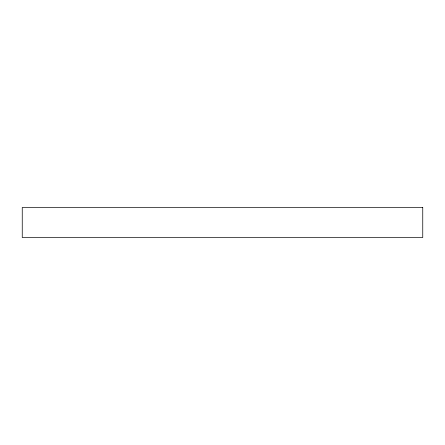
<?xml version="1.0" encoding="UTF-8"?>
<svg xmlns="http://www.w3.org/2000/svg" width="445" height="445" viewBox="0 0 445 445"><rect width="100%" height="100%" fill="white"/><g stroke="black" fill="none" stroke-linecap="round" stroke-linejoin="round"><path stroke-width="0.67" d="M422.75 207.481L22.25 207.481L22.25 237.519L422.75 237.519L422.75 207.481"/></g></svg>
